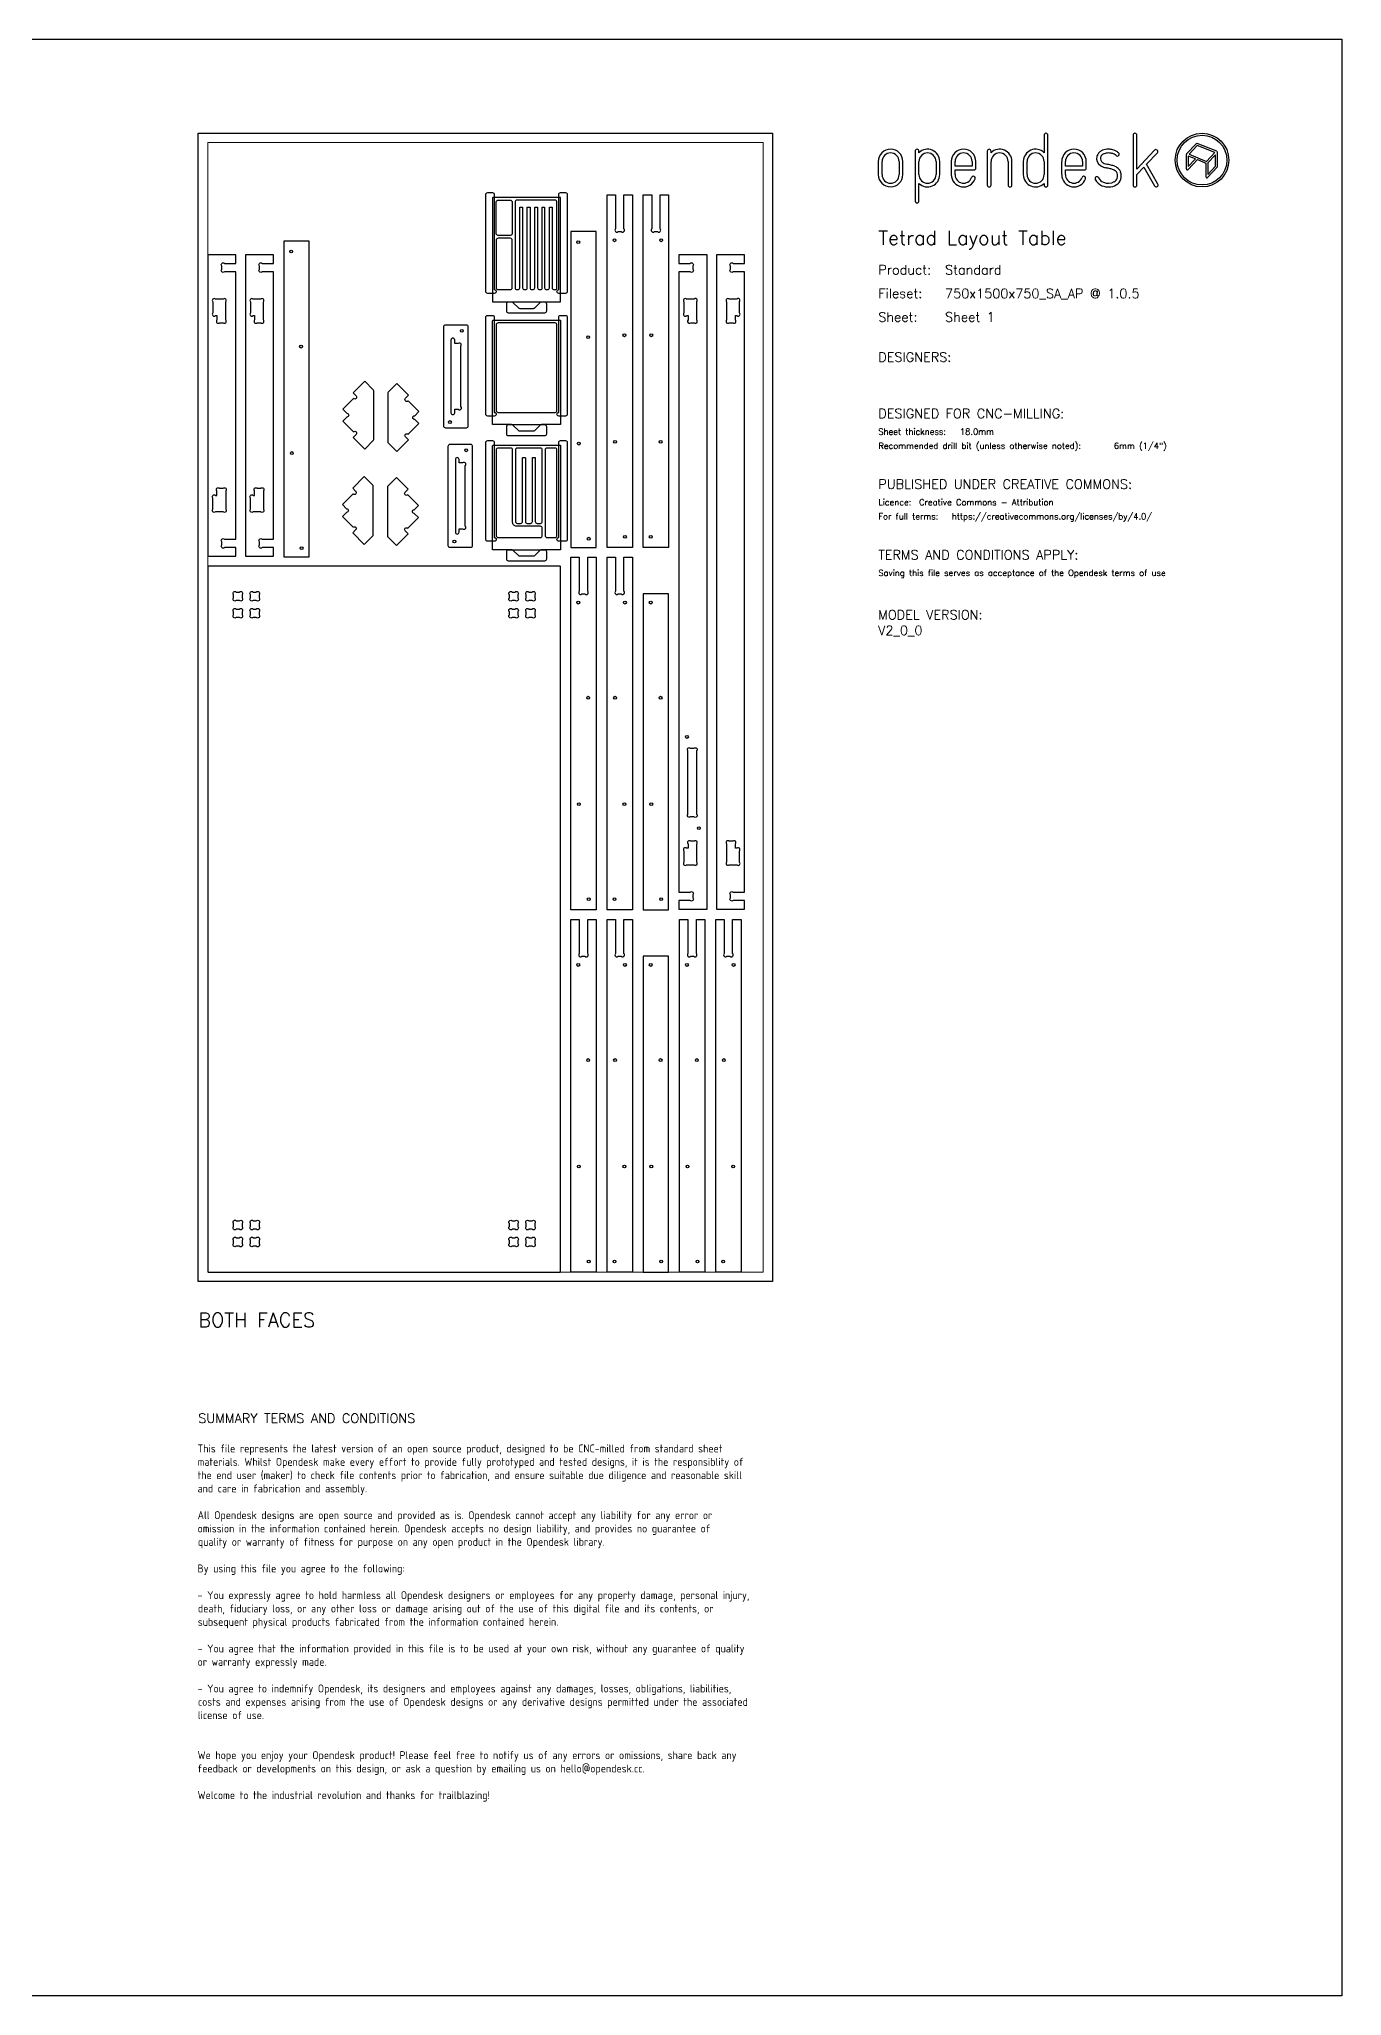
# Model space of a CAD drawing. Header units: millimetres. Extents: x -300 to 5880, y -300 to 4158.
# Drawn here: x 3112 to 5880, y 0 to 4158 of the extents above; entities that cross this region are included whole.
import ezdxf
from ezdxf.enums import TextEntityAlignment as Align

# ---------------------------------------------------------------- set-up
doc = ezdxf.new("R2010")
doc.units = ezdxf.units.MM
doc.layers.add('00-NOPRINT_TEXT', color=7, linetype='Continuous', lineweight=25)
doc.layers.add('00_NOPRINT_TOLERANCE', color=7, linetype='Continuous', lineweight=5)
for name, color, linetype, lineweight, true_color in [('BOARD_$TH-NOMINAL', 3, 'Continuous', 30, 0x00ff00), ('REV-POCKET-INSIDE_14.000MM', 206, 'Continuous', 25, 0x531780), ('REV-POCKET-INSIDE_15.000MM', 226, 'Continuous', 25, 0x80176a), ('REV-POCKET-INSIDE_5.000MM', 196, 'Continuous', 25, 0x4a1780), ('TOP-CUT-INSIDE_18.000MM', 1, 'Continuous', 25, 0xff1c00), ('TOP-CUT-OUTSIDE_18.000MM', 220, 'Continuous', 25, 0xff00d1), ('TOP-HOLE-6.000MM-DIAM_18.000MM', 3, 'Continuous', 25, 0x00ff0c), ('TOP-HOLE-6.000MM-DIAM_8.000MM', 60, 'Continuous', 25, 0xadff00), ('TOP-POCKET-INSIDE_13.000MM', 5, 'Continuous', 25, 0x000fff), ('TOP-POCKET-INSIDE_9.000MM', 60, 'Continuous', 25, 0xb0ff00)]:
    doc.layers.add(name, color=color, linetype=linetype, lineweight=lineweight, true_color=true_color)
doc.styles.add('OD-ISOCP-17_221', font='isocp.shx')
doc.styles.add('OD-ISOCP-17_222', font='isocp.shx')
doc.styles.add('OD-ISOCP-17_223', font='isocp.shx')
doc.styles.add('OD-ISOCP-17_224', font='isocp.shx')
doc.styles.add('OD-ISOCP-17_225', font='isocp.shx')
doc.styles.add('OD-ISOCP-17_226', font='isocp.shx')
doc.styles.add('OD-ISOCP-17_227', font='isocp.shx')
doc.styles.add('OD-ISOCP-17_228', font='isocp.shx')
doc.styles.add('OD-ISOCP-17_229', font='isocp.shx')
doc.styles.add('OD-ISOCP-17_230', font='isocp.shx')
doc.styles.add('OD-ISOCP-17_231', font='isocp.shx')
doc.styles.add('OD-ISOCP-17_232', font='isocp.shx')
doc.styles.add('OD-ISOCP-17_233', font='isocp.shx')
doc.styles.add('OD-ISOCP-17_234', font='isocp.shx')
doc.styles.add('OD-ISOCP-17_235', font='isocp.shx')
doc.styles.add('OD-ISOCP-17_236', font='isocp.shx')
doc.styles.add('OD-ISOCP-17_237', font='isocp.shx')
doc.styles.add('OD-ISOCP-17_238', font='isocp.shx')
doc.styles.add('OD-ISOCP-17_239', font='isocp.shx')
doc.styles.add('OD-SIMPLEX-13_86', font='simplex.shx')
doc.styles.add('OD-SIMPLEX-20_82', font='simplex.shx')
doc.styles.add('OD-SIMPLEX-20_86', font='simplex.shx')
doc.styles.add('OD-SIMPLEX-20_88', font='simplex.shx')
doc.styles.add('OD-SIMPLEX-30_83', font='simplex.shx')
doc.styles.add('OD-SIMPLEX-30_87', font='simplex.shx')

# ---------------------------------------------------------------- blocks, each defined once
blk = doc.blocks.new('Borders Opendesk_7')
at = {"layer": '00-NOPRINT_TEXT'}
for p, q in [((0, 4158), (5880, 4158)), ((5880, 4158), (5880, 0)), ((5247.4, 3954), (5247.4, 3916.7)), ((5255.3, 3848), (5255.3, 3954)), ((5436.4, 3954), (5436.4, 3848)), ((5444.4, 3881.9), (5444.4, 3954)), ((4973.4, 3920.1), (4973.4, 3814.1)), ((4981.3, 3916.7), (4981.3, 3920.1)), ((5126.6, 3920.1), (5126.6, 3848)), ((5134.5, 3916.7), (5134.5, 3920.1)), ((5482.1, 3922), (5444.4, 3881.9)), ((5464.8, 3892.1), (5487.9, 3916.6)), ((5549.5, 3912.6), (5549.5, 3882.2)), ((5570.5, 3935.8), (5550.1, 3914)), ((5553.7, 3909.6), (5553.7, 3887.4)), ((5568.8, 3903.5), (5553.7, 3909.6)), ((5572.6, 3931.9), (5555.2, 3913.4)), ((5555.2, 3913.4), (5592.6, 3898.3)), ((5610, 3916.9), (5572.6, 3931.9)), ((5614.4, 3919.6), (5572.8, 3936.3)), ((5592.6, 3898.3), (5610, 3916.9)), ((5611.5, 3912.4), (5595.2, 3895.1)), ((5611.5, 3888.1), (5611.5, 3912.4)), ((5615.7, 3887.3), (5615.7, 3917.6)), ((4895, 3898), (4895, 3870.1)), ((4902.9, 3870.1), (4902.9, 3898)), ((4939.3, 3898), (4939.3, 3870.1)), ((4947.3, 3870.1), (4947.3, 3898)), ((4981.3, 3870.1), (4981.3, 3898)), ((5017.7, 3898), (5017.7, 3870.1)), ((5025.6, 3870.1), (5025.6, 3898)), ((5050, 3898), (5050, 3870.1)), ((5058, 3888.1), (5058, 3898)), ((5094.4, 3888.1), (5058, 3888.1)), ((5058, 3870.1), (5058, 3880.1)), ((5058, 3880.1), (5098.3, 3880.1)), ((5094.4, 3898), (5094.4, 3888.1)), ((5102.3, 3884.1), (5102.3, 3898)), ((5134.5, 3848), (5134.5, 3898)), ((5170.9, 3898), (5170.9, 3848)), ((5178.9, 3848), (5178.9, 3898)), ((5203, 3898), (5203, 3870.1)), ((5211, 3870.1), (5211, 3898)), ((5247.4, 3898), (5247.4, 3870.1)), ((5284.6, 3898), (5284.6, 3870.1)), ((5292.6, 3888.1), (5292.6, 3898)), ((5329, 3888.1), (5292.6, 3888.1)), ((5292.6, 3870.1), (5292.6, 3880.1)), ((5292.6, 3880.1), (5332.9, 3880.1)), ((5329, 3898), (5329, 3888.1)), ((5336.9, 3884.1), (5336.9, 3898)), ((5444.4, 3870.4), (5459.1, 3886)), ((5444.4, 3848), (5444.4, 3870.4)), ((5459.1, 3886), (5482.1, 3846)), ((5489, 3850), (5464.8, 3892.1)), ((5553.1, 3880.8), (5572.9, 3901.9)), ((5553.7, 3887.4), (5568.8, 3903.5)), ((5572.9, 3901.9), (5591.1, 3894.5)), ((5591.1, 3894.5), (5591.1, 3865.5)), ((5594.7, 3864.1), (5615.1, 3885.8)), ((5595.2, 3895.1), (5595.2, 3870.7)), ((5595.2, 3870.7), (5611.5, 3888.1)), ((4981.3, 3814.1), (4981.3, 3851.4)), ((5247.4, 3851.4), (5247.4, 3848)), ((5880, 0), (0, 0))]:
    blk.add_line(p, q, dxfattribs=at)
for radius in [57, 52.9]:
    blk.add_circle((5582.9, 3901), radius, dxfattribs=at)
for centre, radius, start, end in [((5251.3, 3954), 3.97, 0, 180), ((5440.4, 3954), 3.97, 0, 180), ((4921.1, 3898), 26.1, 0, 180), ((4921.1, 3898), 18.2, 0, 180), ((4977.3, 3920.1), 3.97, 0, 180), ((4999.5, 3898), 26.1, 0, 134.1316), ((4999.5, 3898), 18.2, 0, 180), ((5076.2, 3898), 26.1, 0, 180), ((5076.2, 3898), 18.2, 0, 180), ((5130.6, 3920.1), 3.97, 0, 180), ((5152.7, 3898), 26.1, 0, 134.1316), ((5152.7, 3898), 18.2, 0, 180), ((5229.2, 3898), 26.1, 45.8684, 180), ((5229.2, 3898), 18.2, 0, 180), ((5310.8, 3898), 26.1, 0, 180), ((5310.8, 3898), 18.2, 0, 180), ((5377.2, 3904.5), 18.3, 167.0964, 235.8453), ((5375.9, 3904.8), 16.9, 150.5139, 167.0489), ((5377.5, 3903.4), 19, 138.9882, 149.267), ((5377.5, 3903.4), 19, 127.9168, 138.9882), ((5380.5, 3899.5), 24, 111.7012, 127.9168), ((5375.9, 3904.8), 8.99, 151.0519, 168.0238), ((5377.5, 3903.4), 11.1, 138.9882, 148.8091), ((5377.5, 3903.4), 11.1, 127.9168, 138.9882), ((5380.5, 3899.5), 16, 111.7012, 127.9168), ((5383.5, 3891.9), 32.1, 90, 111.7012), ((5383.5, 3891.9), 24.2, 90, 111.7012), ((5383.5, 3878.8), 45.3, 80.7104, 90), ((5383.5, 3878.8), 37.3, 80.7104, 90), ((5385.9, 3893.2), 22.7, 71.5035, 80.7104), ((5385.9, 3893.2), 30.7, 71.5035, 80.7104), ((5387.1, 3896.7), 19, 61.0356, 71.5035), ((5387.1, 3896.7), 26.9, 61.0356, 71.5035), ((5387.1, 3896.7), 19, 46.7983, 61.0356), ((5387.1, 3896.7), 26.9, 46.7983, 61.0356), ((5402.8, 3913.5), 3.97, 226.7983, 46.7983), ((5485, 3919.3), 3.97, 316.7135, 136.7135), ((5551.6, 3912.6), 2.06, 136.7696, 180), ((5572, 3934.4), 2.06, 68.0714, 136.7696), ((5613.6, 3917.6), 2.06, 0, 68.0714), ((4921.1, 3870.1), 26.1, 180, 0), ((4921.1, 3870.1), 18.2, 180, 0), ((4999.5, 3870.1), 18.2, 180, 0), ((4999.5, 3870.1), 26.1, 225.8684, 0), ((5076.2, 3870.1), 26.1, 180, 340.0258), ((5076.2, 3870.1), 18.2, 180, 340.0258), ((5098.3, 3884.1), 3.97, 270, 0), ((5229.2, 3870.1), 26.1, 180, 314.1316), ((5229.2, 3870.1), 18.2, 180, 0), ((5310.8, 3870.1), 26.1, 180, 340.0258), ((5310.8, 3870.1), 18.2, 180, 340.0258), ((5332.9, 3884.1), 3.97, 270, 0), ((5377.2, 3904.5), 10.3, 167.9603, 235.8613), ((5382, 3911.6), 26.9, 235.8511, 248.0912), ((5382, 3911.6), 18.9, 235.8511, 248.0912), ((5388.7, 3928.4), 44.9, 248.0912, 257.5385), ((5388.7, 3928.4), 37, 248.0912, 257.5385), ((5300, 3526.6), 366.5, 76.1947, 77.5385), ((5300, 3526.6), 374.5, 76.1947, 77.5385), ((5372.7, 3822.5), 61.9, 69.1442, 76.1947), ((5372.7, 3822.5), 69.8, 69.1442, 76.1947), ((5389.5, 3866.6), 14.6, 38.9291, 69.1442), ((5389.5, 3866.6), 22.5, 38.9291, 69.1442), ((5393.9, 3870.2), 8.99, 17.5834, 38.9291), ((5385.6, 3867.6), 17.6, 343.8033, 17.5834), ((5393.9, 3870.2), 16.9, 17.5834, 38.9291), ((5385.6, 3867.6), 25.5, 343.8033, 17.5834), ((5551.6, 3882.2), 2.06, 180, 316.7696), ((5613.6, 3887.3), 2.06, 316.7696, 0), ((5097, 3862.6), 3.97, 340.0258, 160.0258), ((5130.6, 3848), 3.97, 180, 0), ((5174.9, 3848), 3.97, 180, 0), ((5251.3, 3848), 3.97, 180, 0), ((5331.6, 3862.6), 3.97, 340.0258, 160.0258), ((5359.7, 3861.7), 3.97, 24.786, 204.786), ((5380.2, 3871.2), 26.6, 204.786, 247.9544), ((5380.2, 3871.2), 18.7, 204.786, 247.9544), ((5383.5, 3879.3), 35.4, 247.9544, 298.2026), ((5383.5, 3879.3), 27.4, 247.9544, 298.2026), ((5390.6, 3866.1), 12.5, 298.2026, 343.8033), ((5390.6, 3866.1), 20.4, 298.2026, 343.8033), ((5440.4, 3848), 3.97, 180, 0), ((5485.5, 3848), 3.97, 209.8417, 29.8417), ((5593.2, 3865.5), 2.06, 180, 316.7696), ((4977.3, 3814.1), 3.97, 180, 0)]:
    blk.add_arc(centre, radius, start, end, dxfattribs=at)
at = {"layer": '00_NOPRINT_TOLERANCE', "ltscale": 0.379202}
for p, q in [((3450, 3958), (4670, 3958)), ((3450, 1518), (3450, 3958)), ((4670, 3958), (4670, 1518)), ((4670, 1518), (3450, 1518))]:
    blk.add_line(p, q, dxfattribs=at)
at = {"layer": '00_NOPRINT_TOLERANCE', "ltscale": 0.380876}
for p, q in [((3470, 3938), (4650, 3938)), ((4650, 1538), (3470, 1538))]:
    blk.add_line(p, q, dxfattribs=at)
at = {"layer": '00_NOPRINT_TOLERANCE', "ltscale": 0.380023}
for p, q in [((3470, 1538), (3470, 3938)), ((4650, 3938), (4650, 1538))]:
    blk.add_line(p, q, dxfattribs=at)
at = {"layer": 'BOARD_$TH-NOMINAL'}
for p, q in [((3450, 3958), (4670, 3958)), ((3450, 1518), (3450, 3958)), ((4670, 3958), (4670, 1518)), ((4670, 1518), (3450, 1518))]:
    blk.add_line(p, q, dxfattribs=at)
at = {"layer": '00-NOPRINT_TEXT'}
for s, height, style, p in [('Tetrad Layout Table', 30, 'OD-SIMPLEX-30_83', (4895, 3720.9)), ('Product:', 20, 'OD-SIMPLEX-20_82', (4895, 3657.9)), ('Standard', 20, 'OD-SIMPLEX-20_82', (5036.9, 3657.9)), ('Fileset:', 20, 'OD-SIMPLEX-20_82', (4895, 3607.7)), ('750x1500x750_SA_AP @ 1.0.5', 20, 'OD-SIMPLEX-20_82', (5036.9, 3607.6)), ('Sheet:', 20, 'OD-SIMPLEX-20_82', (4895, 3557.4)), ('Sheet 1', 20, 'OD-SIMPLEX-20_82', (5036.9, 3557.5)), ('DESIGNERS:', 20, 'OD-SIMPLEX-20_82', (4895, 3472.4)), ('DESIGNED FOR CNC-MILLING:', 20, 'OD-SIMPLEX-20_82', (4895, 3352.4)), ('Sheet thickness:', 13, 'OD-SIMPLEX-13_86', (4895, 3317.4)), ('18.0mm', 13, 'OD-SIMPLEX-13_86', (5068.3, 3317.4)), ('Recommended drill bit (unless otherwise noted):', 13, 'OD-SIMPLEX-13_86', (4895, 3287.4)), ('6mm (1/4")', 13, 'OD-SIMPLEX-13_86', (5395.5, 3287.4)), ('PUBLISHED UNDER CREATIVE COMMONS:', 20, 'OD-SIMPLEX-20_82', (4895, 3202.4)), ('Licence:', 13, 'OD-SIMPLEX-13_86', (4895, 3167.4)), ('Creative Commons - Attribution', 13, 'OD-SIMPLEX-13_86', (4981.5, 3167.4)), ('For full terms:', 13, 'OD-SIMPLEX-13_86', (4895, 3137.4)), ('https://creativecommons.org/licenses/by/4.0/', 13, 'OD-SIMPLEX-13_86', (5051.1, 3137.4)), ('TERMS AND CONDITIONS APPLY:', 20, 'OD-SIMPLEX-20_82', (4895, 3052.3)), ('Saving this file serves as acceptance of the Opendesk terms of use ', 13, 'OD-SIMPLEX-13_86', (4895, 3017.3))]:
    blk.add_text(s, height=height, dxfattribs=dict(at, style=style)).set_placement(p)
at = {"layer": '00-NOPRINT_TEXT', "color": 7}
for s, height, style, p in [('BOTH FACES', 30, 'OD-SIMPLEX-30_87', (3450, 1451.3)), ('SUMMARY TERMS AND CONDITIONS', 20, 'OD-SIMPLEX-20_86', (3450, 1237.4))]:
    blk.add_text(s, height=height, dxfattribs=dict(at, style=style)).set_placement(p, align=Align.TOP_LEFT)
for s, style, p in [('This file represents the latest version of an open source product, designed to be CNC-milled from standard sheet', 'OD-ISOCP-17_221', (3448.5, 1154.7)), ('materials. Whilst Opendesk make every effort to provide fully prototyped and tested designs, it is the responsiblity of', 'OD-ISOCP-17_222', (3448.5, 1126.3)), ('the end user (maker) to check file contents prior to fabrication, and ensure suitable due diligence and reasonable skill', 'OD-ISOCP-17_223', (3448.5, 1098)), ('and care in fabrication and assembly.', 'OD-ISOCP-17_224', (3448.5, 1069.7)), ('All Opendesk designs are open source and provided as is. Opendesk cannot accept any liability for any error or', 'OD-ISOCP-17_225', (3448.5, 1013)), ('omission in the information contained herein. Opendesk accepts no design liability, and provides no guarantee of', 'OD-ISOCP-17_226', (3448.5, 984.7)), ('quality or warranty of fitness for purpose on any open product in the Opendesk library.', 'OD-ISOCP-17_227', (3449.1, 956.3)), ('By using this file you agree to the following:', 'OD-ISOCP-17_228', (3448.5, 899.7)), ('- You expressly agree to hold harmless all Opendesk designers or employees for any property damage, personal injury,', 'OD-ISOCP-17_229', (3448.5, 843)), ('death, fiduciary loss, or any other loss or damage arising out of the use of this digital file and its contents, or', 'OD-ISOCP-17_230', (3449.1, 814.7)), ('subsequent physical products fabricated from the information contained herein.', 'OD-ISOCP-17_231', (3449, 786.3)), ('- You agree that the information provided in this file is to be used at your own risk, without any guarantee of quality', 'OD-ISOCP-17_232', (3448.5, 729.7)), ('or warranty expressly made.', 'OD-ISOCP-17_233', (3448.5, 701.3)), ('- You agree to indemnify Opendesk, its designers and employees against any damages, losses, obligations, liabilities,', 'OD-ISOCP-17_234', (3448.5, 644.7)), ('costs and expenses arising from the use of Opendesk designs or any derivative designs permitted under the associated', 'OD-ISOCP-17_235', (3449.1, 616.3)), ('license of use.', 'OD-ISOCP-17_236', (3448.8, 588)), ('We hope you enjoy your Opendesk product! Please feel free to notify us of any errors or omissions, share back any', 'OD-ISOCP-17_237', (3448.5, 503)), ('feedback or developments on this design, or ask a question by emailing us on hello@opendesk.cc.', 'OD-ISOCP-17_238', (3448.5, 474.7)), ('Welcome to the industrial revolution and thanks for trailblazing!', 'OD-ISOCP-17_239', (3448.5, 418))]:
    blk.add_text(s, height=17, dxfattribs=dict(at, style=style)).set_placement(p)

msp = doc.modelspace()

# ---------------------------------------------------------------- linework, layer by layer
at = {"layer": 'REV-POCKET-INSIDE_14.000MM', "extrusion": (1e-16, 0, -1)}
msp.add_lwpolyline([(-4083, 3368.9, -0.414214), (-4087, 3364.9), (-4208, 3364.9, -0.414214), (-4212, 3368.9), (-4212, 3550.9, -0.414214), (-4208, 3554.9), (-4087, 3554.9, -0.414214), (-4083, 3550.9)], format="xyb", close=True, dxfattribs=at)
at = {"layer": 'REV-POCKET-INSIDE_15.000MM', "extrusion": (1e-16, 0, -1)}
for points in [[(-4083, 3811.8, 0.414214), (-4087, 3815.8), (-4113, 3815.8, 0.414214), (-4117, 3811.8), (-4117, 3744.8, 0.414214), (-4113, 3740.8), (-4087, 3740.8, 0.414214), (-4083, 3744.8)], [(-4123, 3811.8), (-4123, 3629.8, -0.414214), (-4127, 3625.8), (-4129, 3625.8, -0.414214), (-4133, 3629.8), (-4133, 3800.8), (-4139, 3800.8), (-4139, 3629.8, -0.414214), (-4143, 3625.8), (-4145, 3625.8, -0.414214), (-4149, 3629.8), (-4149, 3800.8), (-4155, 3800.8), (-4155, 3629.8, -0.414214), (-4159, 3625.8), (-4161, 3625.8, -0.414214), (-4165, 3629.8), (-4165, 3800.8), (-4171, 3800.8), (-4171, 3629.8, -0.414214), (-4175, 3625.8), (-4177, 3625.8, -0.414214), (-4181, 3629.8), (-4181, 3800.8), (-4186, 3800.8), (-4186, 3629.8, -0.414214), (-4190, 3625.8), (-4192, 3625.8, -0.414214), (-4196, 3629.8), (-4196, 3800.8), (-4202, 3800.8), (-4202, 3629.8, -0.414214), (-4206, 3625.8), (-4208, 3625.8, -0.414214), (-4212, 3629.8), (-4212, 3811.8, -0.414214), (-4208, 3815.8), (-4127, 3815.8, -0.414214)], [(-4083, 3730.8), (-4083, 3629.8, -0.414214), (-4087, 3625.8), (-4113, 3625.8, -0.414214), (-4117, 3629.8), (-4117, 3730.8, -0.414214), (-4113, 3734.8), (-4087, 3734.8, -0.414214)], [(-4118, 3131), (-4118, 3285, -0.414214), (-4114, 3289), (-4087, 3289, -0.414214), (-4083, 3285), (-4083, 3103, -0.414214), (-4087, 3099), (-4177, 3099, -0.414214), (-4181, 3103), (-4181, 3119, -0.414214), (-4177, 3123), (-4126, 3123, 0.414214)], [(-4160, 3268, 0.414214), (-4161, 3269), (-4165, 3269, 0.414214), (-4166, 3268), (-4166, 3133, -0.414214), (-4170, 3129), (-4177, 3129, -0.414214), (-4181, 3133), (-4181, 3285, -0.414214), (-4177, 3289), (-4128, 3289, -0.414214), (-4124, 3285), (-4124, 3133, -0.414214), (-4128, 3129), (-4135, 3129, -0.414214), (-4139, 3133), (-4139, 3268, 0.414214), (-4140, 3269), (-4144, 3269, 0.414214), (-4145, 3268), (-4145, 3133, -0.414214), (-4149, 3129), (-4156, 3129, -0.414214), (-4160, 3133)]]:
    msp.add_lwpolyline(points, format="xyb", close=True, dxfattribs=at)
at = {"layer": 'REV-POCKET-INSIDE_5.000MM', "extrusion": (1e-16, 0, -1)}
msp.add_lwpolyline([(-4212, 3285, -0.414214), (-4208, 3289), (-4191, 3289, -0.414214), (-4187, 3285), (-4187, 3103, -0.414214), (-4191, 3099), (-4208, 3099, -0.414214), (-4212, 3103)], format="xyb", close=True, dxfattribs=at)
at = {"layer": 'TOP-CUT-INSIDE_18.000MM'}
for points in [[(4002.2, 3511.2), (3994.8, 3511.2), (3994.8, 3518.6, 1), (3986.8, 3518.6), (3986.8, 3364.1, 1), (3994.8, 3364.1), (3994.8, 3371.4), (4002.2, 3371.4, 1), (4007.9, 3377.1), (4007.9, 3505.6, 1)], [(3573.3, 2965), (3566.7, 2965, -1), (3561, 2970.7), (3561, 2977.3, -1), (3566.7, 2983), (3573.3, 2983, -1), (3579, 2977.3), (3579, 2970.7, -1)], [(4159.3, 2965), (4152.7, 2965, -1), (4147, 2970.7), (4147, 2977.3, -1), (4152.7, 2983), (4159.3, 2983, -1), (4165, 2977.3), (4165, 2970.7, -1)], [(3537.3, 2929), (3530.7, 2929, -1), (3525, 2934.7), (3525, 2941.3, -1), (3530.7, 2947), (3537.3, 2947, -1), (3543, 2941.3), (3543, 2934.7, -1)], [(3573.3, 2929), (3566.7, 2929, -1), (3561, 2934.7), (3561, 2941.3, -1), (3566.7, 2947), (3573.3, 2947, -1), (3579, 2941.3), (3579, 2934.7, -1)], [(4147, 2934.7), (4147, 2941.3, -1), (4152.7, 2947), (4159.3, 2947, -1), (4165, 2941.3), (4165, 2934.7, -1), (4159.3, 2929), (4152.7, 2929, -1)], [(4503.3, 2651.2, -1), (4509, 2645.5), (4509, 2511, -1), (4503.3, 2505.4), (4496, 2505.4, -1), (4490.4, 2511), (4490.4, 2645.5, -1), (4496, 2651.2)], [(3573.3, 1629), (3566.7, 1629, -1), (3561, 1634.7), (3561, 1641.3, -1), (3566.7, 1647), (3573.3, 1647, -1), (3579, 1641.3), (3579, 1634.7, -1)], [(3566.7, 1611), (3573.3, 1611, -1), (3579, 1605.3), (3579, 1598.7, -1), (3573.3, 1593), (3566.7, 1593, -1), (3561, 1598.7), (3561, 1605.3, -1)], [(4165, 1598.7, -1), (4159.3, 1593), (4152.7, 1593, -1), (4147, 1598.7), (4147, 1605.3, -1), (4152.7, 1611), (4159.3, 1611, -1), (4165, 1605.3)]]:
    msp.add_lwpolyline(points, format="xyb", close=True, dxfattribs=at)
for points in [[(4017.3, 3123.2), (4017.3, 3251.7, 1), (4011.7, 3257.3), (4004.2, 3257.3), (4004.2, 3264.7, 1), (3996.2, 3264.7), (3996.2, 3110.2, 1), (4004.2, 3110.2), (4004.2, 3117.5), (4011.7, 3117.5, 1), (4017.3, 3123.2)], [(3530.7, 2965, -1), (3525, 2970.7), (3525, 2977.3, -1), (3530.7, 2983), (3537.3, 2983, -1), (3543, 2977.3), (3543, 2970.7, -1), (3537.3, 2965), (3530.7, 2965)], [(4116.7, 2965, -1), (4111, 2970.7), (4111, 2977.3, -1), (4116.7, 2983), (4123.3, 2983, -1), (4129, 2977.3), (4129, 2970.7, -1), (4123.3, 2965), (4116.7, 2965)], [(4129, 2934.7, -1), (4123.3, 2929), (4116.7, 2929, -1), (4111, 2934.7), (4111, 2941.3, -1), (4116.7, 2947), (4123.3, 2947, -1), (4129, 2941.3), (4129, 2934.7)], [(3543, 1634.7, -1), (3537.3, 1629), (3530.7, 1629, -1), (3525, 1634.7), (3525, 1641.3, -1), (3530.7, 1647), (3537.3, 1647, -1), (3543, 1641.3), (3543, 1634.7)], [(4111, 1641.3, -1), (4116.7, 1647), (4123.3, 1647, -1), (4129, 1641.3), (4129, 1634.7, -1), (4123.3, 1629), (4116.7, 1629, -1), (4111, 1634.7), (4111, 1641.3)], [(4147, 1641.3, -1), (4152.7, 1647), (4159.3, 1647, -1), (4165, 1641.3), (4165, 1634.7, -1), (4159.3, 1629), (4152.7, 1629, -1), (4147, 1634.7), (4147, 1641.3)], [(3525, 1605.3, -1), (3530.7, 1611), (3537.3, 1611, -1), (3543, 1605.3), (3543, 1598.7, -1), (3537.3, 1593), (3530.7, 1593, -1), (3525, 1598.7), (3525, 1605.3)], [(4116.7, 1611), (4123.3, 1611, -1), (4129, 1605.3), (4129, 1598.7, -1), (4123.3, 1593), (4116.7, 1593, -1), (4111, 1598.7), (4111, 1605.3, -1), (4116.7, 1611)]]:
    msp.add_lwpolyline(points, format="xyb", dxfattribs=at)
at = {"layer": 'TOP-CUT-OUTSIDE_18.000MM'}
for points in [[(4342.2, 3749), (4348.8, 3749, 1), (4354.5, 3754.7), (4354.5, 3827), (4372.5, 3827), (4372.5, 3078), (4318.5, 3078), (4318.5, 3827), (4336.5, 3827), (4336.5, 3754.7, 1), (4342.2, 3749)], [(4581, 3675.8, -1), (4586.7, 3681.5), (4611, 3681.5), (4611, 3699.5), (4551, 3699.5), (4551, 2309.5), (4611, 2309.5), (4611, 2327.5), (4586.7, 2327.5, -1), (4581, 2333.2), (4581, 2339.8, -1), (4586.7, 2345.5), (4611, 2345.5), (4611, 3663.5), (4586.7, 3663.5, -1), (4581, 3669.2), (4581, 3675.8)], [(3779.6, 3323.6, -1), (3785.3, 3318), (3778.9, 3311.6), (3803.6, 3286.9), (3821.9, 3305.1, 0.198912), (3822.7, 3307.2), (3822.7, 3410.8, 0.198912), (3821.9, 3412.9), (3803.6, 3431.1), (3778.9, 3406.4), (3785.3, 3400, -1), (3779.6, 3394.3), (3757, 3371.7), (3765.7, 3363, -1), (3765.7, 3355), (3757, 3346.3), (3779.6, 3323.6)], [(3895.9, 3389.1, -1), (3890.2, 3394.8), (3896.6, 3401.1), (3871.8, 3425.9), (3853.6, 3407.7, 0.198912), (3852.7, 3405.5), (3852.7, 3302, 0.198912), (3853.6, 3299.8), (3871.8, 3281.6), (3896.6, 3306.4), (3890.2, 3312.7, -1), (3895.9, 3318.4), (3918.5, 3341), (3909.8, 3349.7, -1), (3909.8, 3357.7), (3918.5, 3366.5), (3895.9, 3389.1)], [(3778.8, 3120.8, -1), (3784.4, 3115.2), (3778.1, 3108.8), (3802.8, 3084.1), (3821, 3102.3, 0.198912), (3821.9, 3104.4), (3821.9, 3208, 0.198912), (3821, 3210.1), (3802.8, 3228.3), (3778.1, 3203.6), (3784.4, 3197.2, -1), (3778.8, 3191.5), (3756.1, 3168.9), (3764.9, 3160.2, -1), (3764.9, 3152.2), (3756.1, 3143.5), (3778.8, 3120.8)], [(3895, 3189.5, -1), (3889.4, 3195.1), (3895.8, 3201.5), (3871, 3226.2), (3852.8, 3208, 0.198912), (3851.9, 3205.9), (3851.9, 3102.3, 0.198912), (3852.8, 3100.2), (3871, 3082), (3895.8, 3106.7), (3889.4, 3113.1, -1), (3895, 3118.7), (3917.7, 3141.4), (3908.9, 3150.1, -1), (3908.9, 3158.1), (3917.7, 3166.8), (3895, 3189.5)], [(4265.2, 2979), (4271.8, 2979, 1), (4277.5, 2984.7), (4277.5, 3057), (4295.5, 3057), (4295.5, 2308), (4241.5, 2308), (4241.5, 3057), (4259.5, 3057), (4259.5, 2984.7, 1), (4265.2, 2979)], [(4265.2, 2209), (4271.8, 2209, 1), (4277.5, 2214.7), (4277.5, 2287), (4295.5, 2287), (4295.5, 1538), (4241.5, 1538), (4241.5, 2287), (4259.5, 2287), (4259.5, 2214.7, 1), (4265.2, 2209)], [(4496.2, 2209), (4502.8, 2209, 1), (4508.5, 2214.7), (4508.5, 2287), (4526.5, 2287), (4526.5, 1538), (4472.5, 1538), (4472.5, 2287), (4490.5, 2287), (4490.5, 2214.7, 1), (4496.2, 2209)]]:
    msp.add_lwpolyline(points, format="xyb", dxfattribs=at)
for points in [[(4413.5, 3754.7, 1), (4419.2, 3749), (4425.8, 3749, 1), (4431.5, 3754.7), (4431.5, 3827), (4449.5, 3827), (4449.5, 3078), (4395.5, 3078), (4395.5, 3827), (4413.5, 3827)], [(4220, 3819.8, 0.414214), (4218, 3821.8), (4077, 3821.8, 0.414214), (4075, 3819.8), (4075, 3599.8), (4115.4, 3599.8, -0.192582), (4118.2, 3598.7), (4130.8, 3586.6, 0.192582), (4132.9, 3585.8), (4162.1, 3585.8, 0.192582), (4164.2, 3586.6), (4176.8, 3598.7, -0.192582), (4179.6, 3599.8), (4220, 3599.8)], [(3505.7, 3663.5, -1), (3500, 3669.2), (3500, 3675.8, -1), (3505.7, 3681.5), (3530, 3681.5), (3530, 3699.5), (3470, 3699.5), (3470, 3059.5), (3530, 3059.5), (3530, 3077.5), (3505.7, 3077.5, -1), (3500, 3083.2), (3500, 3089.8, -1), (3505.7, 3095.5), (3530, 3095.5), (3530, 3663.5)], [(3585.7, 3663.5, -1), (3580, 3669.2), (3580, 3675.8, -1), (3585.7, 3681.5), (3610, 3681.5), (3610, 3699.5), (3550, 3699.5), (3550, 3059.5), (3610, 3059.5), (3610, 3077.5), (3585.7, 3077.5, -1), (3580, 3083.2), (3580, 3089.8, -1), (3585.7, 3095.5), (3610, 3095.5), (3610, 3663.5)], [(4501, 2339.8), (4501, 2333.2, -1), (4495.3, 2327.5), (4471, 2327.5), (4471, 2309.5), (4531, 2309.5), (4531, 3699.5), (4471, 3699.5), (4471, 3681.5), (4495.3, 3681.5, -1), (4501, 3675.8), (4501, 3669.2, -1), (4495.3, 3663.5), (4471, 3663.5), (4471, 2345.5), (4495.3, 2345.5, -1)], [(3975.8, 3551.2), (4018.9, 3551.2, -0.414214), (4022.9, 3547.2), (4022.9, 3335.4, -0.414214), (4018.9, 3331.4), (3975.8, 3331.4, -0.414214), (3971.8, 3335.4), (3971.8, 3547.2, -0.414214)], [(4115.4, 3338.9), (4075, 3338.9), (4075, 3558.9, -0.414214), (4077, 3560.9), (4218, 3560.9, -0.414214), (4220, 3558.9), (4220, 3338.9), (4179.6, 3338.9, 0.192582), (4176.8, 3337.8), (4164.2, 3325.7, -0.192582), (4162.1, 3324.9), (4132.9, 3324.9, -0.192582), (4130.8, 3325.7), (4118.2, 3337.8, 0.192582)], [(3981.2, 3081.5), (3981.2, 3293.3, -0.414214), (3985.2, 3297.3), (4028.3, 3297.3, -0.414214), (4032.3, 3293.3), (4032.3, 3081.5, -0.414214), (4028.3, 3077.5), (3985.2, 3077.5, -0.414214)], [(4075, 3293, -0.414214), (4077, 3295), (4218, 3295, -0.414214), (4220, 3293), (4220, 3073), (4179.6, 3073, 0.192582), (4176.8, 3071.9), (4164.2, 3059.8, -0.192582), (4162.1, 3059), (4132.9, 3059, -0.192582), (4130.8, 3059.8), (4118.2, 3071.9, 0.192582), (4115.4, 3073), (4075, 3073)], [(3470, 3036), (3470, 1540, 0.414214), (3472, 1538), (4218, 1538, 0.414214), (4220, 1540), (4220, 3036, 0.414214), (4218, 3038), (3472, 3038, 0.414214)], [(4354.5, 2984.7), (4354.5, 3057), (4372.5, 3057), (4372.5, 2308), (4318.5, 2308), (4318.5, 3057), (4336.5, 3057), (4336.5, 2984.7, 1), (4342.2, 2979), (4348.8, 2979, 1)], [(4354.5, 2214.7), (4354.5, 2287), (4372.5, 2287), (4372.5, 1538), (4318.5, 1538), (4318.5, 2287), (4336.5, 2287), (4336.5, 2214.7, 1), (4342.2, 2209), (4348.8, 2209, 1)], [(4549.5, 2287), (4567.5, 2287), (4567.5, 2214.7, 1), (4573.2, 2209), (4579.8, 2209, 1), (4585.5, 2214.7), (4585.5, 2287), (4603.5, 2287), (4603.5, 1538), (4549.5, 1538)]]:
    msp.add_lwpolyline(points, format="xyb", close=True, dxfattribs=at)
for points in [[(4295.5, 3749), (4241.5, 3749), (4241.5, 3078), (4295.5, 3078)], [(3685.5, 3729), (3631.5, 3729), (3631.5, 3058), (3685.5, 3058)], [(4395.5, 2308), (4449.5, 2308), (4449.5, 2979), (4395.5, 2979)], [(4395.5, 1538), (4449.5, 1538), (4449.5, 2209), (4395.5, 2209)]]:
    msp.add_lwpolyline(points, close=True, dxfattribs=at)
at = {"layer": 'TOP-HOLE-6.000MM-DIAM_18.000MM'}
for centre in [(3647.4, 3706.6), (4257.4, 3726.6), (3668.4, 3504.6), (4278.4, 3524.6), (4019.3, 3284.3), (4258.6, 3298.4), (3648.6, 3278.4), (3669.6, 3076.4), (3994.2, 3090.5), (4279.6, 3096.4), (4411.4, 2960.6), (4432.4, 2758.6), (4412.6, 2532.4), (4433.6, 2330.4), (4411.4, 2190.6), (4432.4, 1988.6), (4412.6, 1762.4), (4433.6, 1560.4)]:
    msp.add_circle(centre, 3, dxfattribs=at)
at = {"layer": 'TOP-HOLE-6.000MM-DIAM_8.000MM'}
for centre in [(4334.4, 3730.6), (4433.6, 3730.6), (4009.9, 3538.2), (4355.4, 3528.6), (4412.6, 3528.6), (3984.8, 3344.4), (4335.6, 3302.4), (4432.4, 3302.4), (4356.6, 3100.4), (4411.4, 3100.4), (4257.4, 2960.6), (4356.6, 2960.6), (4278.4, 2758.6), (4335.6, 2758.6), (4488.4, 2675.2), (4258.6, 2532.4), (4355.4, 2532.4), (4513.6, 2481.4), (4279.6, 2330.4), (4334.4, 2330.4), (4257.4, 2190.6), (4356.6, 2190.6), (4488.4, 2190.6), (4587.6, 2190.6), (4278.4, 1988.6), (4335.6, 1988.6), (4509.4, 1988.6), (4566.6, 1988.6), (4258.6, 1762.4), (4355.4, 1762.4), (4489.6, 1762.4), (4586.4, 1762.4), (4279.6, 1560.4), (4334.4, 1560.4), (4510.6, 1560.4), (4565.4, 1560.4)]:
    msp.add_circle(centre, 3, dxfattribs=at)
at = {"layer": 'TOP-POCKET-INSIDE_13.000MM'}
for points in [[(4079, 3827.8), (4079, 3625.8, -1), (4079, 3617.8), (4065, 3617.8, -0.414214), (4061, 3621.8), (4061, 3827.8, -0.414214), (4065, 3831.8), (4075, 3831.8, -0.414214)], [(4216, 3827.8, -0.414214), (4220, 3831.8), (4230, 3831.8, -0.414214), (4234, 3827.8), (4234, 3621.8, -0.414214), (4230, 3617.8), (4216, 3617.8, -1), (4216, 3625.8)], [(4109.4, 3599.8), (4185.6, 3599.8, -0.414214), (4189.6, 3595.8), (4189.6, 3579.8, -0.414214), (4185.6, 3575.8), (4109.4, 3575.8, -0.414214), (4105.4, 3579.8), (4105.4, 3595.8, -0.414214)], [(4065, 3356.9, -0.414214), (4061, 3360.9), (4061, 3566.9, -0.414214), (4065, 3570.9), (4075, 3570.9, -0.414214), (4079, 3566.9), (4079, 3364.9, -1), (4079, 3356.9)], [(4216, 3566.9, -0.414214), (4220, 3570.9), (4230, 3570.9, -0.414214), (4234, 3566.9), (4234, 3360.9, -0.414214), (4230, 3356.9), (4216, 3356.9, -1), (4216, 3364.9)], [(4189.6, 3318.9, -0.414214), (4185.6, 3314.9), (4109.4, 3314.9, -0.414214), (4105.4, 3318.9), (4105.4, 3334.9, -0.414214), (4109.4, 3338.9), (4185.6, 3338.9, -0.414214), (4189.6, 3334.9)], [(4075, 3305, -0.414214), (4079, 3301), (4079, 3099, -1), (4079, 3091), (4065, 3091, -0.414214), (4061, 3095), (4061, 3301, -0.414214), (4065, 3305)], [(4216, 3301, -0.414214), (4220, 3305), (4230, 3305, -0.414214), (4234, 3301), (4234, 3095, -0.414214), (4230, 3091), (4216, 3091, -1), (4216, 3099)], [(4185.6, 3073, -0.414214), (4189.6, 3069), (4189.6, 3053, -0.414214), (4185.6, 3049), (4109.4, 3049, -0.414214), (4105.4, 3053), (4105.4, 3069, -0.414214), (4109.4, 3073)]]:
    msp.add_lwpolyline(points, format="xyb", close=True, dxfattribs=at)
at = {"layer": 'TOP-POCKET-INSIDE_9.000MM'}
for points in [[(3502.6, 3555.5, 1), (3508.3, 3561.2), (3508.3, 3599.8, 1), (3502.6, 3605.5), (3486.7, 3605.5, 1), (3481, 3599.8), (3481, 3576.2, 1), (3486.7, 3570.5), (3489.7, 3570.5), (3489.7, 3561.2, 1), (3495.4, 3555.5)], [(3582.6, 3555.5, 1), (3588.3, 3561.2), (3588.3, 3599.8, 1), (3582.6, 3605.5), (3566.7, 3605.5, 1), (3561, 3599.8), (3561, 3576.2, 1), (3566.7, 3570.5), (3569.7, 3570.5), (3569.7, 3561.2, 1), (3575.4, 3555.5)], [(4490.7, 3561.2, 1), (4496.4, 3555.5), (4503.6, 3555.5, 1), (4509.3, 3561.2), (4509.3, 3599.8, 1), (4503.6, 3605.5), (4487.7, 3605.5, 1), (4482, 3599.8), (4482, 3576.2, 1), (4487.7, 3570.5), (4490.7, 3570.5)], [(4578.4, 3605.5, 1), (4572.7, 3599.8), (4572.7, 3561.2, 1), (4578.4, 3555.5), (4585.6, 3555.5, 1), (4591.3, 3561.2), (4591.3, 3570.5), (4594.3, 3570.5, 1), (4600, 3576.2), (4600, 3599.8, 1), (4594.3, 3605.5)], [(3486.7, 3188.5), (3489.7, 3188.5), (3489.7, 3197.8, -1), (3495.4, 3203.5), (3502.6, 3203.5, -1), (3508.3, 3197.8), (3508.3, 3159.2, -1), (3502.6, 3153.5), (3486.7, 3153.5, -1), (3481, 3159.2), (3481, 3182.8, -1)], [(3566.7, 3188.5), (3569.7, 3188.5), (3569.7, 3197.8, -1), (3575.4, 3203.5), (3582.6, 3203.5, -1), (3588.3, 3197.8), (3588.3, 3159.2, -1), (3582.6, 3153.5), (3566.7, 3153.5, -1), (3561, 3159.2), (3561, 3182.8, -1)], [(4509.3, 2447.8, 1), (4503.6, 2453.5), (4496.4, 2453.5, 1), (4490.7, 2447.8), (4490.7, 2438.5), (4487.7, 2438.5, 1), (4482, 2432.8), (4482, 2409.2, 1), (4487.7, 2403.5), (4503.6, 2403.5, 1), (4509.3, 2409.2)]]:
    msp.add_lwpolyline(points, format="xyb", close=True, dxfattribs=at)
msp.add_lwpolyline([(4594.3, 2403.5, 1), (4600, 2409.2), (4600, 2432.8, 1), (4594.3, 2438.5), (4591.3, 2438.5), (4591.3, 2447.8, 1), (4585.6, 2453.5), (4578.4, 2453.5, 1), (4572.7, 2447.8), (4572.7, 2409.2, 1), (4578.4, 2403.5), (4594.3, 2403.5)], format="xyb", dxfattribs=at)

# ---------------------------------------------------------------- block references
msp.add_blockref('Borders Opendesk_7', (0, 0))

# ---------------------------------------------------------------- texts
at = {"insert": (4894.6, 2944.9), "char_height": 20, "width": 292.308, "attachment_point": 1, "style": 'OD-SIMPLEX-20_88'}
msp.add_mtext('MODEL VERSION:\\PV2_0_0', dxfattribs=at)

doc.saveas('drawing.dxf')
